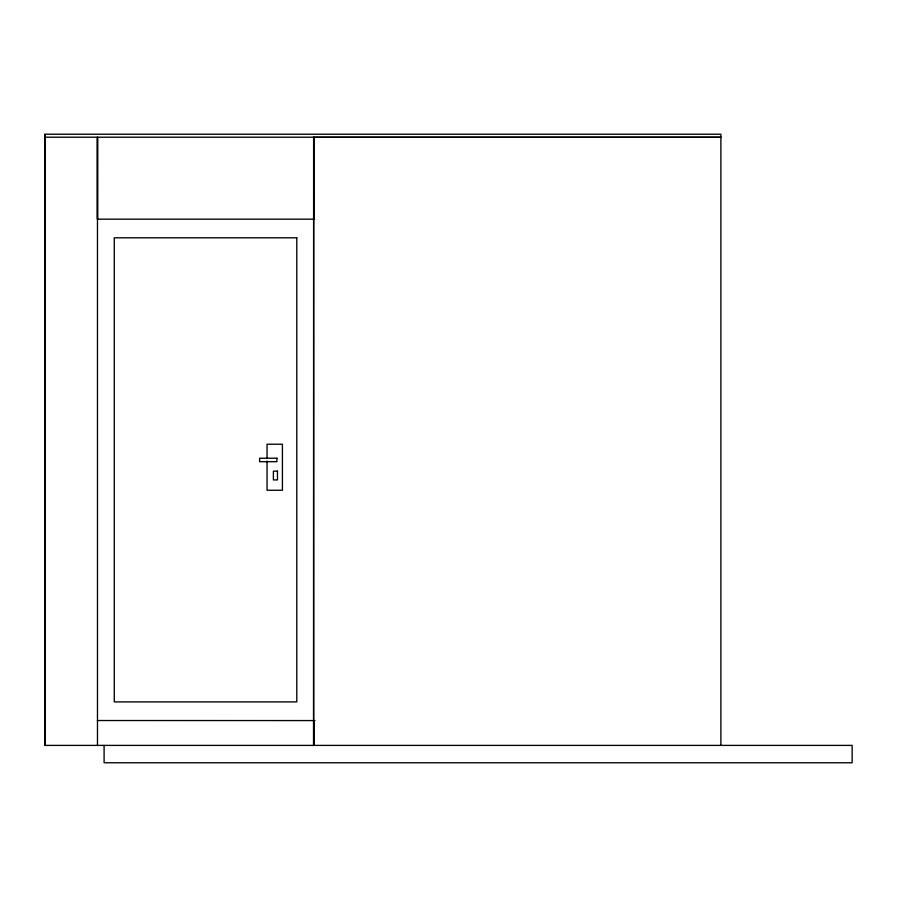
<?xml version="1.0" encoding="UTF-8"?>
<svg xmlns="http://www.w3.org/2000/svg" width="897" height="897" viewBox="0 0 897 897"><rect width="100%" height="100%" fill="white"/><g stroke="black" fill="none" stroke-linecap="round" stroke-linejoin="round"><path stroke-width="1.35" d="M104.097 745.396L104.097 762.764L852.15 762.764L852.15 745.396L44.85 745.396L44.85 134.236L720.885 134.236L720.885 745.485M313.647 137.331L313.602 745.485L313.647 137.331L720.885 137.331M44.85 137.207L720.885 137.207M314.612 219.171L97.47 219.171L97.481 137.207L97.481 219.171M97.47 720.526L314.948 720.571M313.928 720.526L313.928 745.396M313.715 137.207L313.715 219.171M267.048 458.176L267.048 444.228L282.42 444.228L282.42 490.267L267.048 490.267L267.048 460.968M97.481 745.396L97.47 137.207M44.85 134.236L44.85 745.396M296.795 237.806L114.278 237.806L114.278 701.903L296.795 701.903L296.795 237.806M276.904 458.221L259.614 458.221L259.614 461.686L276.904 461.686L276.904 458.221M277.476 471.138L273.394 471.138L273.394 479.917L277.476 479.917L277.476 471.138"/></g></svg>
